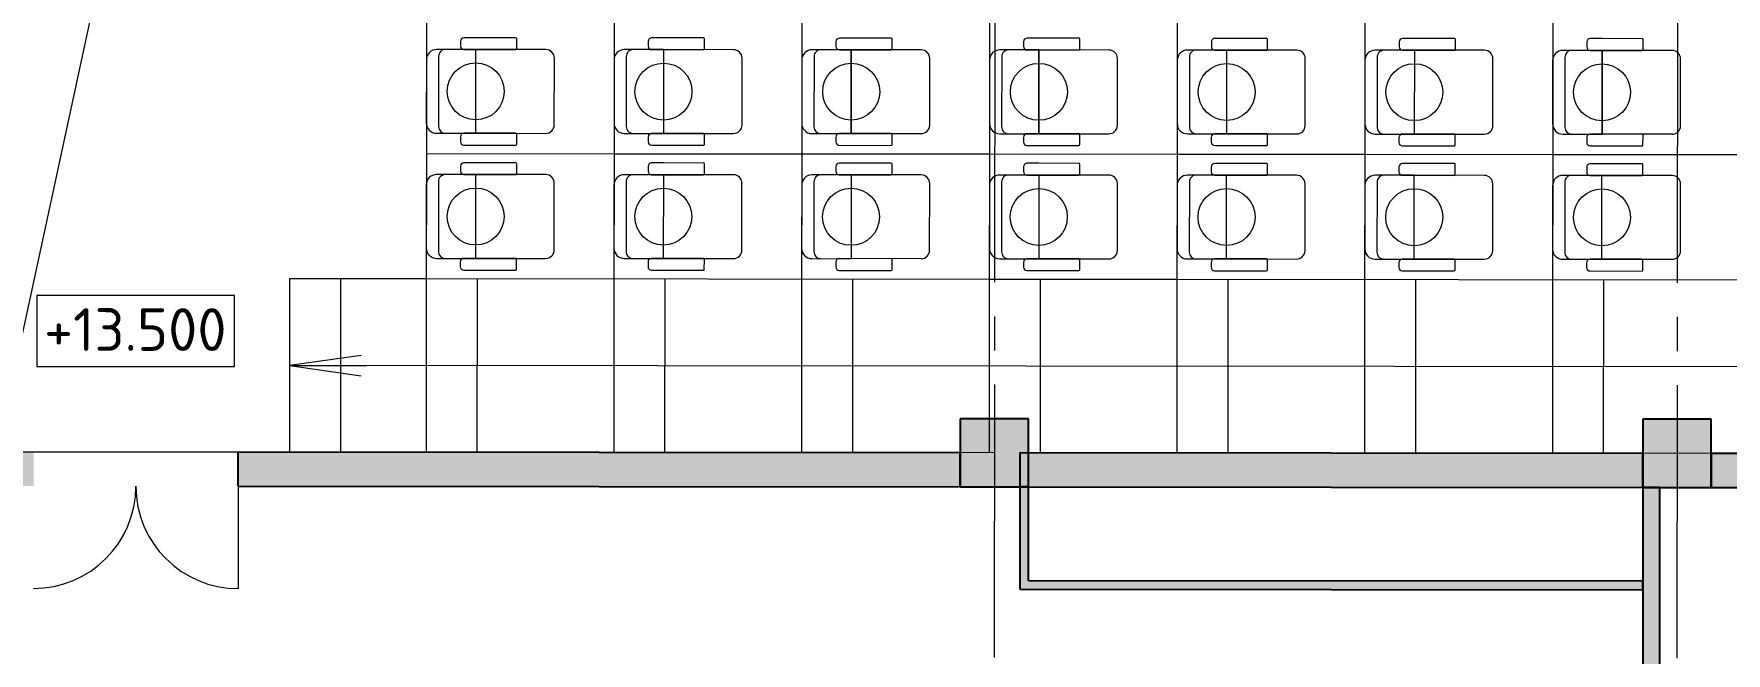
# Model space of a CAD drawing. Header units: millimetres. Extents: x 1949 to 134543, y 1145 to 48705.
# Drawn here: x 121419 to 126377, y 37869 to 39684 of the extents above; entities that cross this region are included whole.
import ezdxf

# ---------------------------------------------------------------- set-up
doc = ezdxf.new("R2010")
doc.units = ezdxf.units.MM
doc.linetypes.add('LTYPE_5', pattern=[1100, 800, -100, 100, -100])
for name, color, linetype, lineweight, true_color in [('STANDARD', 18, 'Continuous', 25, 0x000000), ('Горизонтали--LBL', 52, 'Continuous', 5, 0xb3b300), ('Общий01', 18, 'Continuous', 13, 0x000000), ('Общий03', 18, 'Continuous', 25, 0x000000), ('Стена', 18, 'Continuous', 50, 0x000000)]:
    doc.layers.add(name, color=color, linetype=linetype, lineweight=lineweight, true_color=true_color)
doc.layers.add('Оси', color=30, linetype='LTYPE_5', lineweight=9)
doc.styles.add('ISOCPEUR', font='isocpeur.ttf')

msp = doc.modelspace()

# ---------------------------------------------------------------- hatches: boundary and pattern name
at = {"layer": 'Общий01', "linetype": 'Continuous', "lineweight": 5}
for points in [[(124133.4, 38356.1), (124333.4, 38356), (124333.5, 38556), (124133.5, 38556.1)], [(126133.4, 38354.5), (126333.4, 38354.4), (126333.5, 38554.4), (126133.5, 38554.5)]]:
    msp.add_hatch(color=252, dxfattribs=at).paths.add_polyline_path(points)
at = {"layer": 'Стена', "linetype": 'Continuous', "lineweight": 5}
h = msp.add_hatch(color=252, dxfattribs=at)
h.paths.add_polyline_path([(121333.4, 38458.3), (121333.4, 38358.3), (121418.1, 38358.3), (121418.2, 38458.3)])
h.paths.add_polyline_path([(124133.4, 38456.1), (122018.2, 38457.8), (122018.1, 38357.8), (124133.4, 38356.1)])
for points in [[(126133.4, 38454.5), (124308.4, 38456), (124308.4, 38356), (126133.4, 38354.5)], [(130183.4, 38451.3), (126333.4, 38454.4), (126333.4, 38354.4), (130183.4, 38351.3)], [(124308.4, 38356), (124308.1, 38081), (124333.1, 38081), (124333.4, 38356)], [(126133.4, 38354.5), (126131.9, 36554.5), (126181.9, 36554.5), (126183.4, 38354.5)], [(124308.1, 38056), (126133.1, 38054.5), (126133.1, 38079.5), (124308.1, 38081)]]:
    msp.add_hatch(color=252, dxfattribs=at).paths.add_polyline_path(points)

# ---------------------------------------------------------------- linework, layer by layer
at = {"layer": 'STANDARD', "color": 252, "linetype": 'Continuous', "lineweight": 5}
msp.add_line((121333.5, 38558.3), (121970.4, 41521.2), dxfattribs=at)
for centre in [(122713.8, 39515.6), (123263.8, 39515.1), (123813.8, 39514.7), (124363.8, 39514.3), (124913.8, 39513.8), (125463.8, 39513.4), (126013.8, 39513), (122713.5, 39148.9), (123263.5, 39148.5), (123813.5, 39148), (124363.5, 39147.6), (124913.5, 39147.2), (125463.5, 39146.7), (126013.5, 39146.3)]:
    msp.add_circle(centre, 83.5, dxfattribs=at)
at = {"layer": 'Горизонтали--LBL', "color": 252, "linetype": 'Continuous', "lineweight": 5}
for p, q in [((122831.6, 39672.7), (122679.2, 39672.8)), ((122714, 39672.8), (122679.2, 39672.8)), ((122831.6, 39672.7), (122679.2, 39672.8)), ((122834.1, 39640.8), (122834.1, 39670.2)), ((123381.6, 39672.2), (123229.2, 39672.4)), ((123264, 39672.3), (123229.2, 39672.4)), ((123381.6, 39672.2), (123229.2, 39672.4)), ((123384.1, 39640.4), (123384.1, 39669.7)), ((123931.6, 39671.8), (123779.2, 39671.9)), ((123814, 39671.9), (123779.2, 39671.9)), ((123931.6, 39671.8), (123779.2, 39671.9)), ((123934.1, 39639.9), (123934.1, 39669.3)), ((124481.6, 39671.4), (124329.2, 39671.5)), ((124364, 39671.5), (124329.2, 39671.5)), ((124481.6, 39671.4), (124329.2, 39671.5)), ((124484.1, 39639.5), (124484.1, 39668.9)), ((125031.6, 39670.9), (124879.2, 39671.1)), ((124914, 39671), (124879.2, 39671.1)), ((125031.6, 39670.9), (124879.2, 39671.1)), ((125034.1, 39639.1), (125034.1, 39668.4)), ((125581.6, 39670.5), (125429.2, 39670.6)), ((125464, 39670.6), (125429.2, 39670.6)), ((125581.6, 39670.5), (125429.2, 39670.6)), ((125584.1, 39638.6), (125584.1, 39668)), ((126131.6, 39670.1), (125979.2, 39670.2)), ((126014, 39670.2), (125979.2, 39670.2)), ((126131.6, 39670.1), (125979.2, 39670.2)), ((126134.1, 39638.2), (126134.1, 39667.6)), ((122713.9, 39638.4), (122599.1, 39638.5)), ((122604.9, 39618.5), (122604.7, 39412.9)), ((122669.2, 39662.8), (122669.1, 39648.4)), ((122679.1, 39638.4), (122831.6, 39638.3)), ((122713.7, 39392.8), (122713.9, 39638.4)), ((122919.1, 39638.2), (122713.9, 39638.4)), ((123263.9, 39638), (123149.1, 39638)), ((123154.9, 39618), (123154.7, 39412.4)), ((123219.2, 39662.4), (123219.1, 39648)), ((123229.1, 39638), (123381.6, 39637.9)), ((123263.9, 39638), (123263.7, 39392.3)), ((123469.1, 39637.8), (123263.9, 39638)), ((124019.1, 39637.4), (123699.1, 39637.6)), ((123704.9, 39617.6), (123704.7, 39412)), ((123769.2, 39661.9), (123769.1, 39647.6)), ((123779.1, 39637.5), (123931.6, 39637.4)), ((123813.9, 39637.5), (123813.7, 39391.9)), ((123813.7, 39391.9), (123813.9, 39637.5)), ((124363.9, 39637.1), (124249.1, 39637.2)), ((124254.9, 39617.2), (124254.7, 39411.5)), ((124319.2, 39661.5), (124319.1, 39647.1)), ((124329.1, 39637.1), (124481.6, 39637)), ((124363.9, 39637.1), (124363.7, 39391.5)), ((124363.7, 39391.5), (124363.9, 39637.1)), ((124569.1, 39636.9), (124363.9, 39637.1)), ((124913.9, 39636.7), (124799.1, 39636.7)), ((124869.2, 39661.1), (124869.1, 39646.7)), ((124879.1, 39636.7), (125031.6, 39636.6)), ((124913.9, 39636.7), (124913.7, 39391)), ((125119.1, 39636.5), (124913.9, 39636.7)), ((125463.9, 39636.2), (125349.1, 39636.3)), ((125419.2, 39660.6), (125419.1, 39646.3)), ((125429.1, 39636.2), (125581.6, 39636.1)), ((125463.9, 39636.2), (125463.7, 39390.6)), ((125669.1, 39636.1), (125463.9, 39636.2)), ((126013.9, 39635.8), (125899.1, 39635.9)), ((125969.2, 39660.2), (125969.1, 39645.8)), ((125979.1, 39635.8), (126131.6, 39635.7)), ((126013.9, 39635.8), (126013.7, 39390.2)), ((126013.7, 39390.2), (126013.9, 39635.8)), ((126219.1, 39635.6), (126013.9, 39635.8)), ((122569.1, 39608.5), (122569, 39422.9)), ((122944, 39417.6), (122944.1, 39613.2)), ((123119.1, 39608.1), (123119, 39422.4)), ((123494, 39417.1), (123494.1, 39612.8)), ((123669.1, 39607.6), (123669, 39422)), ((124044, 39416.7), (124044.1, 39612.3)), ((124219.1, 39607.2), (124219, 39421.6)), ((124594, 39416.3), (124594.1, 39611.9)), ((124769.1, 39606.8), (124769, 39421.1)), ((124804.9, 39616.7), (124804.7, 39411.1)), ((125144, 39415.8), (125144.1, 39611.5)), ((125319.1, 39606.3), (125319, 39420.7)), ((125354.9, 39616.3), (125354.7, 39410.7)), ((125694, 39415.4), (125694.1, 39611)), ((125869.1, 39605.9), (125869, 39420.3)), ((125904.9, 39615.9), (125904.7, 39410.2)), ((126244, 39415), (126244.1, 39610.6)), ((122598.9, 39392.9), (122713.7, 39392.8)), ((122668.9, 39382.8), (122668.9, 39368.4)), ((122713.7, 39392.8), (122678.9, 39392.8)), ((122831.4, 39392.7), (122678.9, 39392.8)), ((122713.7, 39392.8), (122918.9, 39392.6)), ((122833.8, 39360.8), (122833.9, 39390.2)), ((123148.9, 39392.4), (123263.7, 39392.3)), ((123218.9, 39382.4), (123218.9, 39368)), ((123263.7, 39392.3), (123228.9, 39392.4)), ((123381.4, 39392.2), (123228.9, 39392.4)), ((123263.7, 39392.3), (123468.9, 39392.2)), ((123383.8, 39360.4), (123383.9, 39389.7)), ((123698.9, 39392), (123813.7, 39391.9)), ((123768.9, 39381.9), (123768.9, 39367.6)), ((123813.7, 39391.9), (123778.9, 39391.9)), ((123931.4, 39391.8), (123778.9, 39391.9)), ((123813.7, 39391.9), (124018.9, 39391.7)), ((123933.8, 39359.9), (123933.9, 39389.3)), ((124248.9, 39391.6), (124363.7, 39391.5)), ((124318.9, 39381.5), (124318.9, 39367.1)), ((124481.4, 39391.4), (124328.9, 39391.5)), ((124363.7, 39391.5), (124328.9, 39391.5)), ((124363.7, 39391.5), (124568.9, 39391.3)), ((124483.8, 39359.5), (124483.9, 39388.9)), ((124798.9, 39391.1), (124913.7, 39391)), ((124868.9, 39381.1), (124868.9, 39366.7)), ((125031.4, 39390.9), (124878.9, 39391.1)), ((124913.7, 39391), (124878.9, 39391.1)), ((124913.7, 39391), (125118.9, 39390.9)), ((125033.8, 39359.1), (125033.9, 39388.4)), ((125348.9, 39390.7), (125463.7, 39390.6)), ((125418.9, 39380.6), (125418.9, 39366.3)), ((125581.4, 39390.5), (125428.9, 39390.6)), ((125463.7, 39390.6), (125428.9, 39390.6)), ((125463.7, 39390.6), (125668.9, 39390.4)), ((125583.8, 39358.6), (125583.9, 39388)), ((125898.9, 39390.2), (126013.7, 39390.2)), ((125968.9, 39380.2), (125968.9, 39365.8)), ((126218.9, 39390), (125978.9, 39390.2)), ((126013.7, 39390.2), (125978.9, 39390.2)), ((126133.8, 39358.2), (126133.9, 39387.6)), ((122678.9, 39358.4), (122831.3, 39358.3)), ((123228.9, 39358), (123381.3, 39357.9)), ((123778.9, 39357.5), (123931.3, 39357.4)), ((124328.9, 39357.1), (124481.3, 39357)), ((124878.9, 39356.7), (125031.3, 39356.6)), ((125428.9, 39356.2), (125581.3, 39356.1)), ((125978.9, 39355.8), (126131.3, 39355.7)), ((122713.6, 39271.7), (122598.8, 39271.8)), ((122668.9, 39296.1), (122668.9, 39281.8)), ((122678.8, 39271.8), (122831.3, 39271.6)), ((122831.3, 39306), (122678.9, 39306.1)), ((122713.7, 39306.1), (122678.9, 39306.1)), ((122831.3, 39306), (122678.9, 39306.1)), ((122713.6, 39271.7), (122713.4, 39026.1)), ((122918.8, 39271.6), (122713.6, 39271.7)), ((122833.8, 39274.1), (122833.8, 39303.5)), ((123263.6, 39271.3), (123148.8, 39271.4)), ((123218.9, 39295.7), (123218.9, 39281.3)), ((123228.8, 39271.3), (123381.3, 39271.2)), ((123381.3, 39305.6), (123228.9, 39305.7)), ((123263.7, 39305.7), (123228.9, 39305.7)), ((123381.3, 39305.6), (123228.9, 39305.7)), ((123263.6, 39271.3), (123263.4, 39025.7)), ((123468.8, 39271.1), (123263.6, 39271.3)), ((123383.8, 39273.7), (123383.8, 39303.1)), ((123813.6, 39270.9), (123698.8, 39270.9)), ((123768.9, 39295.3), (123768.9, 39280.9)), ((123778.8, 39270.9), (123931.3, 39270.8)), ((123931.3, 39305.1), (123778.9, 39305.3)), ((123813.7, 39305.2), (123778.9, 39305.3)), ((123931.3, 39305.1), (123778.9, 39305.3)), ((123813.6, 39270.9), (123813.4, 39025.2)), ((124018.8, 39270.7), (123813.6, 39270.9)), ((123933.8, 39273.3), (123933.8, 39302.6)), ((124363.6, 39270.4), (124248.8, 39270.5)), ((124318.9, 39294.8), (124318.9, 39280.5)), ((124328.8, 39270.4), (124481.3, 39270.3)), ((124481.3, 39304.7), (124328.9, 39304.8)), ((124363.7, 39304.8), (124328.9, 39304.8)), ((124481.3, 39304.7), (124328.9, 39304.8)), ((124363.6, 39270.4), (124363.4, 39024.8)), ((124568.8, 39270.3), (124363.6, 39270.4)), ((124483.8, 39272.8), (124483.8, 39302.2)), ((124913.6, 39270), (124798.8, 39270.1)), ((124868.9, 39294.4), (124868.9, 39280)), ((124878.8, 39270), (125031.3, 39269.9)), ((125031.3, 39304.3), (124878.9, 39304.4)), ((124913.7, 39304.4), (124878.9, 39304.4)), ((125031.3, 39304.3), (124878.9, 39304.4)), ((125033.8, 39272.4), (125033.8, 39301.8)), ((125418.9, 39294), (125418.9, 39279.6)), ((125581.3, 39303.8), (125428.9, 39304)), ((125463.7, 39303.9), (125428.9, 39304)), ((125581.3, 39303.8), (125428.9, 39304)), ((125583.8, 39272), (125583.8, 39301.3)), ((125968.9, 39293.5), (125968.9, 39279.2)), ((126131.3, 39303.4), (125978.9, 39303.5)), ((126013.7, 39303.5), (125978.9, 39303.5)), ((126131.3, 39303.4), (125978.9, 39303.5)), ((126133.8, 39271.5), (126133.8, 39300.9)), ((122568.8, 39241.8), (122568.7, 39056.2)), ((122604.6, 39251.8), (122604.4, 39046.2)), ((122943.7, 39050.9), (122943.8, 39246.5)), ((123118.8, 39241.4), (123118.7, 39055.8)), ((123154.6, 39251.4), (123154.4, 39045.8)), ((123493.7, 39050.5), (123493.8, 39246.1)), ((123668.8, 39241), (123668.7, 39055.3)), ((123704.6, 39250.9), (123704.4, 39045.3)), ((124043.7, 39050), (124043.8, 39245.7)), ((124218.8, 39240.5), (124218.7, 39054.9)), ((124254.6, 39250.5), (124254.4, 39044.9)), ((124593.7, 39049.6), (124593.8, 39245.2)), ((124768.8, 39240.1), (124768.7, 39054.5)), ((124804.6, 39250.1), (124804.4, 39044.4)), ((124913.4, 39024.4), (124913.6, 39270)), ((125118.8, 39269.8), (124913.6, 39270)), ((125143.7, 39049.2), (125143.8, 39244.8)), ((125318.8, 39239.7), (125318.7, 39054)), ((125463.6, 39269.6), (125348.8, 39269.6)), ((125354.6, 39249.6), (125354.4, 39044)), ((125428.8, 39269.6), (125581.3, 39269.5)), ((125463.4, 39023.9), (125463.6, 39269.6)), ((125668.8, 39269.4), (125463.6, 39269.6)), ((125693.7, 39048.7), (125693.8, 39244.4)), ((125868.8, 39239.2), (125868.7, 39053.6)), ((126013.6, 39269.1), (125898.8, 39269.2)), ((125904.6, 39249.2), (125904.4, 39043.6)), ((125978.8, 39269.1), (126131.3, 39269)), ((126013.4, 39023.5), (126013.6, 39269.1)), ((126218.8, 39269), (126013.6, 39269.1)), ((126243.7, 39048.3), (126243.8, 39243.9)), ((122598.7, 39026.2), (122713.4, 39026.1)), ((122831.1, 39026), (122678.7, 39026.1)), ((122713.4, 39026.1), (122678.7, 39026.1)), ((122713.4, 39026.1), (122918.7, 39025.9)), ((122833.5, 38994.1), (122833.6, 39023.5)), ((123148.7, 39025.8), (123263.4, 39025.7)), ((123263.4, 39025.7), (123228.7, 39025.7)), ((123381.1, 39025.6), (123228.7, 39025.7)), ((123263.4, 39025.7), (123468.7, 39025.5)), ((123383.5, 38993.7), (123383.6, 39023.1)), ((123698.7, 39025.3), (123813.4, 39025.2)), ((124018.7, 39025.1), (123778.7, 39025.3)), ((123813.4, 39025.2), (123778.7, 39025.3)), ((123933.5, 38993.3), (123933.6, 39022.6)), ((124248.7, 39024.9), (124363.4, 39024.8)), ((124363.4, 39024.8), (124328.7, 39024.8)), ((124481.1, 39024.7), (124328.7, 39024.8)), ((124363.4, 39024.8), (124568.7, 39024.6)), ((124483.5, 38992.8), (124483.6, 39022.2)), ((124798.7, 39024.5), (124913.4, 39024.4)), ((125031.1, 39024.3), (124878.7, 39024.4)), ((124913.4, 39024.4), (124878.7, 39024.4)), ((124913.4, 39024.4), (125118.7, 39024.2)), ((125348.7, 39024), (125463.4, 39023.9)), ((125581.1, 39023.8), (125428.7, 39024)), ((125463.4, 39023.9), (125428.7, 39024)), ((125463.4, 39023.9), (125668.7, 39023.8)), ((125898.7, 39023.6), (126013.4, 39023.5)), ((126013.4, 39023.5), (125978.7, 39023.5)), ((126131.1, 39023.4), (125978.7, 39023.5)), ((126013.4, 39023.5), (126218.7, 39023.3)), ((122668.6, 39016.1), (122668.6, 39001.8)), ((122678.6, 38991.8), (122831, 38991.6)), ((123218.6, 39015.7), (123218.6, 39001.3)), ((123228.6, 38991.3), (123381, 38991.2)), ((123768.6, 39015.3), (123768.6, 39000.9)), ((123778.6, 38990.9), (123931, 38990.8)), ((124318.6, 39014.8), (124318.6, 39000.5)), ((124328.6, 38990.4), (124481, 38990.3)), ((124868.6, 39014.4), (124868.6, 39000)), ((124878.6, 38990), (125031, 38989.9)), ((125033.5, 38992.4), (125033.6, 39021.8)), ((125418.6, 39014), (125418.6, 38999.6)), ((125428.6, 38989.6), (125581, 38989.5)), ((125583.5, 38992), (125583.6, 39021.3)), ((125968.6, 39013.5), (125968.6, 38999.2)), ((125978.6, 38989.1), (126131, 38989)), ((126133.5, 38991.5), (126133.6, 39020.9))]:
    msp.add_line(p, q, dxfattribs=at)
for centre, radius, start, end in [((122679.2, 39662.8), 10, 89.9547, 179.9547), ((122831.6, 39670.2), 2.5, 359.9547, 89.9547), ((123229.2, 39662.4), 10, 89.9547, 179.9547), ((123381.6, 39669.7), 2.5, 359.9547, 89.9547), ((123779.2, 39661.9), 10, 89.9547, 179.9547), ((123931.6, 39669.3), 2.5, 359.9547, 89.9547), ((124329.2, 39661.5), 10, 89.9547, 179.9547), ((124481.6, 39668.9), 2.5, 359.9547, 89.9547), ((124879.2, 39661.1), 10, 89.9547, 179.9547), ((125031.6, 39668.4), 2.5, 359.9547, 89.9547), ((125429.2, 39660.6), 10, 89.9547, 179.9547), ((125581.6, 39668), 2.5, 359.9547, 89.9547), ((125979.2, 39660.2), 10, 89.9547, 179.9547), ((126131.6, 39667.6), 2.5, 359.9547, 89.9547), ((122599.1, 39608.5), 30, 89.9547, 179.9547), ((122624.9, 39618.5), 20, 89.9547, 179.9547), ((122679.1, 39648.4), 10, 179.9547, 269.9547), ((122831.6, 39640.8), 2.5, 269.9547, 359.9547), ((122919.1, 39613.2), 25, 359.9547, 89.9547), ((123149.1, 39608), 30, 89.9547, 179.9547), ((123174.9, 39618), 20, 89.9547, 179.9547), ((123229.1, 39648), 10, 179.9547, 269.9547), ((123381.6, 39640.4), 2.5, 269.9547, 359.9547), ((123469.1, 39612.8), 25, 359.9547, 89.9547), ((123699.1, 39607.6), 30, 89.9547, 179.9547), ((123724.9, 39617.6), 20, 89.9547, 179.9547), ((123779.1, 39647.5), 10, 179.9547, 269.9547), ((123931.6, 39639.9), 2.5, 269.9547, 359.9547), ((124019.1, 39612.4), 25, 359.9547, 89.9547), ((124249.1, 39607.2), 30, 89.9547, 179.9547), ((124274.9, 39617.2), 20, 89.9547, 179.9547), ((124329.1, 39647.1), 10, 179.9547, 269.9547), ((124481.6, 39639.5), 2.5, 269.9547, 359.9547), ((124569.1, 39611.9), 25, 359.9547, 89.9547), ((124799.1, 39606.7), 30, 89.9547, 179.9547), ((124824.9, 39616.7), 20, 89.9547, 179.9547), ((124879.1, 39646.7), 10, 179.9547, 269.9547), ((125031.6, 39639.1), 2.5, 269.9547, 359.9547), ((125119.1, 39611.5), 25, 359.9547, 89.9547), ((125349.1, 39606.3), 30, 89.9547, 179.9547), ((125374.9, 39616.3), 20, 89.9547, 179.9547), ((125429.1, 39646.2), 10, 179.9547, 269.9547), ((125581.6, 39638.6), 2.5, 269.9547, 359.9547), ((125669.1, 39611.1), 25, 359.9547, 89.9547), ((125899.1, 39605.9), 30, 89.9547, 179.9547), ((125924.9, 39615.9), 20, 89.9547, 179.9547), ((125979.1, 39645.8), 10, 179.9547, 269.9547), ((126131.6, 39638.2), 2.5, 269.9547, 359.9547), ((126219.1, 39610.6), 25, 359.9547, 89.9547), ((122599, 39422.9), 30, 179.9547, 269.9547), ((123149, 39422.4), 30, 179.9547, 269.9547), ((123699, 39422), 30, 179.9547, 269.9547), ((124249, 39421.6), 30, 179.9547, 269.9547), ((124799, 39421.1), 30, 179.9547, 269.9547), ((125349, 39420.7), 30, 179.9547, 269.9547), ((125899, 39420.2), 30, 179.9547, 269.9547), ((122624.7, 39412.8), 20, 179.9547, 269.9547), ((122678.9, 39382.8), 10, 89.9547, 179.9547), ((122831.4, 39390.2), 2.5, 359.9547, 89.9547), ((122919, 39417.6), 25, 269.9547, 359.9547), ((123174.7, 39412.4), 20, 179.9547, 269.9547), ((123228.9, 39382.4), 10, 89.9547, 179.9547), ((123381.4, 39389.7), 2.5, 359.9547, 89.9547), ((123469, 39417.2), 25, 269.9547, 359.9547), ((123724.7, 39412), 20, 179.9547, 269.9547), ((123778.9, 39381.9), 10, 89.9547, 179.9547), ((123931.4, 39389.3), 2.5, 359.9547, 89.9547), ((124019, 39416.7), 25, 269.9547, 359.9547), ((124274.7, 39411.5), 20, 179.9547, 269.9547), ((124328.9, 39381.5), 10, 89.9547, 179.9547), ((124481.4, 39388.9), 2.5, 359.9547, 89.9547), ((124569, 39416.3), 25, 269.9547, 359.9547), ((124824.7, 39411.1), 20, 179.9547, 269.9547), ((124878.9, 39381.1), 10, 89.9547, 179.9547), ((125031.4, 39388.4), 2.5, 359.9547, 89.9547), ((125119, 39415.9), 25, 269.9547, 359.9547), ((125374.7, 39410.7), 20, 179.9547, 269.9547), ((125428.9, 39380.6), 10, 89.9547, 179.9547), ((125581.4, 39388), 2.5, 359.9547, 89.9547), ((125669, 39415.4), 25, 269.9547, 359.9547), ((125924.7, 39410.2), 20, 179.9547, 269.9547), ((125978.9, 39380.2), 10, 89.9547, 179.9547), ((126131.4, 39387.6), 2.5, 359.9547, 89.9547), ((126219, 39415), 25, 269.9547, 359.9547), ((122678.9, 39368.4), 10, 179.9547, 269.9547), ((122831.3, 39360.8), 2.5, 269.9547, 359.9547), ((123228.9, 39368), 10, 179.9547, 269.9547), ((123381.3, 39360.4), 2.5, 269.9547, 359.9547), ((123778.9, 39367.5), 10, 179.9547, 269.9547), ((123931.3, 39359.9), 2.5, 269.9547, 359.9547), ((124328.9, 39367.1), 10, 179.9547, 269.9547), ((124481.3, 39359.5), 2.5, 269.9547, 359.9547), ((124878.9, 39366.7), 10, 179.9547, 269.9547), ((125031.3, 39359.1), 2.5, 269.9547, 359.9547), ((125428.9, 39366.2), 10, 179.9547, 269.9547), ((125581.3, 39358.6), 2.5, 269.9547, 359.9547), ((125978.9, 39365.8), 10, 179.9547, 269.9547), ((126131.3, 39358.2), 2.5, 269.9547, 359.9547), ((122598.8, 39241.8), 30, 89.9547, 179.9547), ((122624.6, 39251.8), 20, 89.9547, 179.9547), ((122678.9, 39296.1), 10, 89.9547, 179.9547), ((122678.9, 39281.8), 10, 179.9547, 269.9547), ((122831.3, 39303.5), 2.5, 359.9547, 89.9547), ((122831.3, 39274.1), 2.5, 269.9547, 359.9547), ((122918.8, 39246.6), 25, 359.9547, 89.9547), ((123148.8, 39241.4), 30, 89.9547, 179.9547), ((123174.6, 39251.4), 20, 89.9547, 179.9547), ((123228.9, 39295.7), 10, 89.9547, 179.9547), ((123228.9, 39281.3), 10, 179.9547, 269.9547), ((123381.3, 39303.1), 2.5, 359.9547, 89.9547), ((123381.3, 39273.7), 2.5, 269.9547, 359.9547), ((123468.8, 39246.1), 25, 359.9547, 89.9547), ((123698.8, 39240.9), 30, 89.9547, 179.9547), ((123724.6, 39250.9), 20, 89.9547, 179.9547), ((123778.9, 39295.3), 10, 89.9547, 179.9547), ((123778.9, 39280.9), 10, 179.9547, 269.9547), ((123931.3, 39302.6), 2.5, 359.9547, 89.9547), ((123931.3, 39273.3), 2.5, 269.9547, 359.9547), ((124018.8, 39245.7), 25, 359.9547, 89.9547), ((124248.8, 39240.5), 30, 89.9547, 179.9547), ((124274.6, 39250.5), 20, 89.9547, 179.9547), ((124328.9, 39294.8), 10, 89.9547, 179.9547), ((124328.9, 39280.4), 10, 179.9547, 269.9547), ((124481.3, 39302.2), 2.5, 359.9547, 89.9547), ((124481.3, 39272.8), 2.5, 269.9547, 359.9547), ((124568.8, 39245.3), 25, 359.9547, 89.9547), ((124798.8, 39240.1), 30, 89.9547, 179.9547), ((124824.6, 39250.1), 20, 89.9547, 179.9547), ((124878.9, 39294.4), 10, 89.9547, 179.9547), ((124878.9, 39280), 10, 179.9547, 269.9547), ((125031.3, 39301.8), 2.5, 359.9547, 89.9547), ((125031.3, 39272.4), 2.5, 269.9547, 359.9547), ((125428.9, 39294), 10, 89.9547, 179.9547), ((125428.9, 39279.6), 10, 179.9547, 269.9547), ((125581.3, 39301.3), 2.5, 359.9547, 89.9547), ((125581.3, 39272), 2.5, 269.9547, 359.9547), ((125978.9, 39293.5), 10, 89.9547, 179.9547), ((125978.9, 39279.1), 10, 179.9547, 269.9547), ((126131.3, 39300.9), 2.5, 359.9547, 89.9547), ((126131.3, 39271.5), 2.5, 269.9547, 359.9547), ((125118.8, 39244.8), 25, 359.9547, 89.9547), ((125348.8, 39239.6), 30, 89.9547, 179.9547), ((125374.6, 39249.6), 20, 89.9547, 179.9547), ((125668.8, 39244.4), 25, 359.9547, 89.9547), ((125898.8, 39239.2), 30, 89.9547, 179.9547), ((125924.6, 39249.2), 20, 89.9547, 179.9547), ((126218.8, 39244), 25, 359.9547, 89.9547), ((122598.7, 39056.2), 30, 179.9547, 269.9547), ((122624.4, 39046.2), 20, 179.9547, 269.9547), ((122678.6, 39016.1), 10, 89.9547, 179.9547), ((122831.1, 39023.5), 2.5, 359.9547, 89.9547), ((122918.7, 39050.9), 25, 269.9547, 359.9547), ((123148.7, 39055.8), 30, 179.9547, 269.9547), ((123174.4, 39045.7), 20, 179.9547, 269.9547), ((123228.6, 39015.7), 10, 89.9547, 179.9547), ((123381.1, 39023.1), 2.5, 359.9547, 89.9547), ((123468.7, 39050.5), 25, 269.9547, 359.9547), ((123698.7, 39055.3), 30, 179.9547, 269.9547), ((123724.4, 39045.3), 20, 179.9547, 269.9547), ((123778.6, 39015.3), 10, 89.9547, 179.9547), ((123931.1, 39022.6), 2.5, 359.9547, 89.9547), ((124018.7, 39050.1), 25, 269.9547, 359.9547), ((124248.7, 39054.9), 30, 179.9547, 269.9547), ((124274.4, 39044.9), 20, 179.9547, 269.9547), ((124328.6, 39014.8), 10, 89.9547, 179.9547), ((124481.1, 39022.2), 2.5, 359.9547, 89.9547), ((124568.7, 39049.6), 25, 269.9547, 359.9547), ((124798.7, 39054.5), 30, 179.9547, 269.9547), ((124824.4, 39044.4), 20, 179.9547, 269.9547), ((124878.6, 39014.4), 10, 89.9547, 179.9547), ((125031.1, 39021.8), 2.5, 359.9547, 89.9547), ((125118.7, 39049.2), 25, 269.9547, 359.9547), ((125348.7, 39054), 30, 179.9547, 269.9547), ((125374.4, 39044), 20, 179.9547, 269.9547), ((125428.6, 39014), 10, 89.9547, 179.9547), ((125581.1, 39021.3), 2.5, 359.9547, 89.9547), ((125668.7, 39048.8), 25, 269.9547, 359.9547), ((125898.7, 39053.6), 30, 179.9547, 269.9547), ((125924.4, 39043.6), 20, 179.9547, 269.9547), ((125978.6, 39013.5), 10, 89.9547, 179.9547), ((126131.1, 39020.9), 2.5, 359.9547, 89.9547), ((126218.7, 39048.3), 25, 269.9547, 359.9547), ((122678.6, 39001.8), 10, 179.9547, 269.9547), ((122831, 38994.1), 2.5, 269.9547, 359.9547), ((123228.6, 39001.3), 10, 179.9547, 269.9547), ((123381, 38993.7), 2.5, 269.9547, 359.9547), ((123778.6, 39000.9), 10, 179.9547, 269.9547), ((123931, 38993.3), 2.5, 269.9547, 359.9547), ((124328.6, 39000.4), 10, 179.9547, 269.9547), ((124481, 38992.8), 2.5, 269.9547, 359.9547), ((124878.6, 39000), 10, 179.9547, 269.9547), ((125031, 38992.4), 2.5, 269.9547, 359.9547), ((125428.6, 38999.6), 10, 179.9547, 269.9547), ((125581, 38992), 2.5, 269.9547, 359.9547), ((125978.6, 38999.1), 10, 179.9547, 269.9547), ((126131, 38991.5), 2.5, 269.9547, 359.9547)]:
    msp.add_arc(centre, radius, start, end, dxfattribs=at)
at = {"layer": 'Общий01', "color": 252, "linetype": 'LTYPE_5', "lineweight": 5}
for p, q in [((124237.1, 43056), (124210.6, 9556.1)), ((126237.1, 43054.5), (126210.6, 9554.5)), ((130833.4, 38450.8), (103013.4, 38472.8))]:
    msp.add_line(p, q, dxfattribs=at)
at = {"layer": 'Общий01', "color": 252, "linetype": 'Continuous', "lineweight": 25}
for p, q in [((124133.5, 38556.1), (124133.4, 38356.1)), ((124333.5, 38556), (124133.5, 38556.1)), ((124333.4, 38356), (124333.5, 38556)), ((126133.5, 38554.5), (126133.4, 38354.5)), ((126333.5, 38554.4), (126133.5, 38554.5)), ((126333.4, 38354.4), (126333.5, 38554.4)), ((124133.4, 38356.1), (124333.4, 38356)), ((126133.4, 38354.5), (126333.4, 38354.4))]:
    msp.add_line(p, q, dxfattribs=at)
at = {"layer": 'Общий03', "color": 252, "linetype": 'Continuous', "lineweight": 5}
for p, q in [((122571.3, 42407.4), (122568.2, 38457.4)), ((123121.3, 42406.9), (123118.2, 38456.9)), ((123671.3, 42406.5), (123668.2, 38456.5)), ((124221.3, 42406.1), (124218.2, 38456.1)), ((124771.3, 42405.6), (124768.2, 38455.6)), ((125321.3, 42405.2), (125318.2, 38455.2)), ((125871.3, 42404.7), (125868.2, 38454.8)), ((123118.9, 39331.9), (122568.9, 39332.4)), ((123668.9, 39331.5), (123118.9, 39331.9)), ((124218.9, 39331.1), (123668.9, 39331.5)), ((124768.9, 39330.6), (124218.9, 39331.1)), ((125318.9, 39330.2), (124768.9, 39330.6)), ((125868.9, 39329.8), (125318.9, 39330.2)), ((126418.9, 39329.3), (125868.9, 39329.8)), ((122168.6, 38966), (122168.2, 38457.7)), ((122568.6, 38965.7), (122168.6, 38966)), ((122318.2, 38457.6), (122318.6, 38965.9)), ((124218.6, 38964.4), (122568.6, 38965.7)), ((122718.2, 38457.2), (122718.6, 38965.6)), ((123268.2, 38456.8), (123268.6, 38965.1)), ((123818.2, 38456.4), (123818.6, 38964.7)), ((124768.6, 38964), (124218.6, 38964.4)), ((124368.2, 38455.9), (124368.6, 38964.3)), ((126418.6, 38962.6), (124768.6, 38964)), ((124918.2, 38455.5), (124918.6, 38963.8)), ((125468.2, 38455.1), (125468.6, 38963.4)), ((126018.2, 38454.6), (126018.6, 38963)), ((122378.4, 38741.7), (122168.4, 38711.8)), ((128218.4, 38707.1), (122168.4, 38711.8)), ((122168.4, 38711.8), (122393.4, 38711.7)), ((122168.4, 38711.8), (122168.4, 38711.8)), ((122168.4, 38711.8), (122378.4, 38681.7))]:
    msp.add_line(p, q, dxfattribs=at)
at = {"layer": 'Оси', "color": 252, "linetype": 'Continuous', "lineweight": 5}
for p, q in [((121428.2, 38917.7), (121428.1, 38709.4)), ((122007.4, 38917.3), (121428.2, 38917.7)), ((122007.2, 38708.9), (122007.4, 38917.3)), ((121428.1, 38709.4), (122007.2, 38708.9))]:
    msp.add_line(p, q, dxfattribs=at)
at = {"layer": 'Стена', "color": 252, "linetype": 'Continuous', "lineweight": 25}
for p, q in [((122018.1, 38357.8), (122018.2, 38457.8)), ((124133.4, 38456.1), (122018.2, 38457.8)), ((124133.4, 38356.1), (124133.4, 38456.1)), ((124308.4, 38456), (124308.1, 38081)), ((126133.4, 38454.5), (124308.4, 38456)), ((126133.4, 38354.5), (126133.4, 38454.5)), ((130183.4, 38451.3), (126333.4, 38454.4)), ((126333.4, 38454.4), (126333.4, 38354.4)), ((122018.1, 38357.8), (124133.4, 38356.1)), ((124308.4, 38356), (126133.4, 38354.5)), ((124333.4, 38356), (124308.4, 38356)), ((124333.1, 38081), (124333.4, 38356)), ((126133.4, 38354.5), (126131.9, 36554.5)), ((126183.4, 38354.5), (126133.4, 38354.5)), ((126181.9, 36554.5), (126183.4, 38354.5)), ((126333.4, 38354.4), (130183.4, 38351.3)), ((124308.1, 38081), (124308.1, 38056)), ((126133.1, 38079.5), (124333.1, 38081)), ((124308.1, 38056), (126133.1, 38054.5)), ((126133.1, 38054.5), (126133.1, 38079.5))]:
    msp.add_line(p, q, dxfattribs=at)
at = {"layer": 'Стена', "color": 252, "linetype": 'Continuous', "lineweight": 5}
msp.add_line((122018.1, 38357.8), (122017.9, 38057.8), dxfattribs=at)
for centre, start, end in [((121418.1, 38358.3), 269.9547, 359.9547), ((122018.1, 38357.8), 179.9547, 269.9547)]:
    msp.add_arc(centre, 300, start, end, dxfattribs=at)

# ---------------------------------------------------------------- texts
at = {"layer": 'Оси', "color": 252, "linetype": 'Continuous', "lineweight": 5, "style": 'ISOCPEUR'}
msp.add_text('+13.500', height=125, rotation=359.9547, dxfattribs=at).set_placement((121448.9, 38755.2))

doc.saveas('drawing.dxf')
